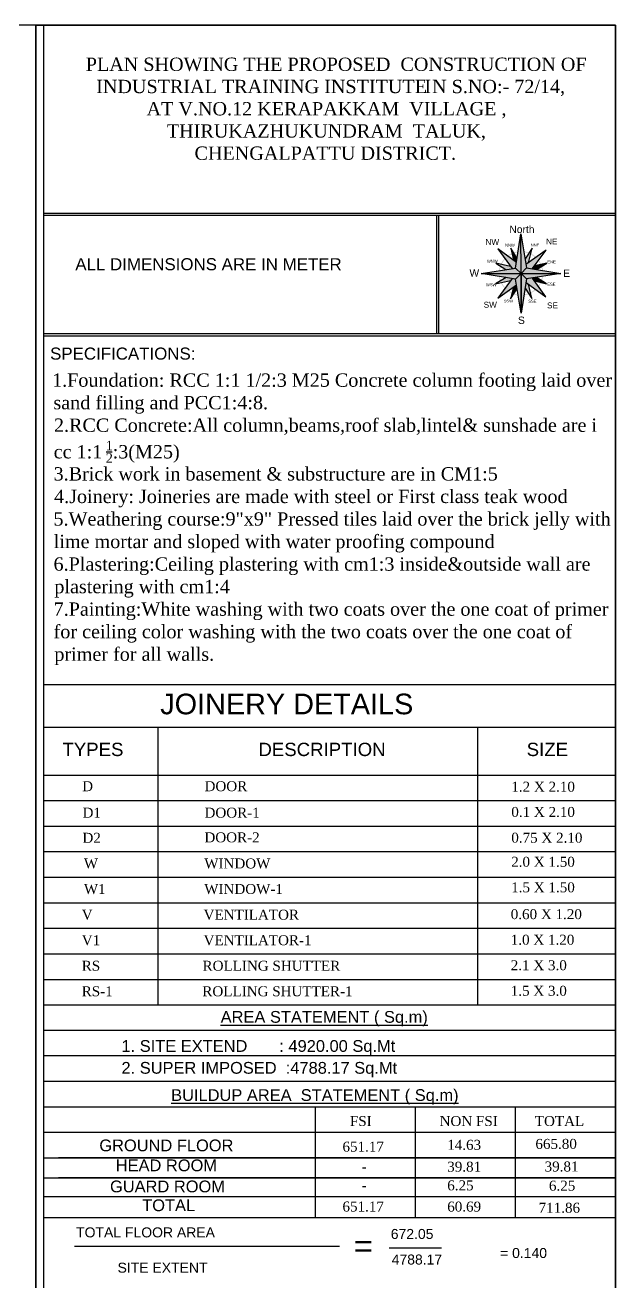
# Model space of a CAD drawing. Header units: metres. Extents: x 0 to 2048, y 111 to 219.
# Drawn here: x 2029.2 to 2047.85, y 164.23 to 203.92 of the extents above; entities that cross this region are included whole.
import ezdxf
from ezdxf.enums import TextEntityAlignment as Align

# ---------------------------------------------------------------- set-up
doc = ezdxf.new("R2010")
doc.units = ezdxf.units.M
doc.header["$LTSCALE"] = 0.5
doc.header["$MEASUREMENT"] = 0
doc.styles.add('AR', font='arial.ttf')
doc.styles.add('arial', font='arial.ttf')
doc.styles.add('HANDD', font='times.ttf', dxfattribs={"height": 6})
doc.styles.add('PKA_Sub Heading', font='times.ttf')
doc.styles.add('RJ', font='arial.ttf')

msp = doc.modelspace()

# ---------------------------------------------------------------- hatches: boundary and pattern name
at = {"lineweight": -3}
h = msp.add_hatch(color=5, dxfattribs=at)
h.paths.add_polyline_path([(2044.85577, 196.77979, 0.03167206), (2044.76713, 196.7741), (2044.68342, 196.24515), (2044.85632, 196.07796)])
h.paths.add_polyline_path([(2044.85535, 197.33152), (2044.76713, 196.7741, -0.03167206), (2044.85577, 196.77979)])
for color, points in [(5, [(2044.85535, 197.33152), (2044.85632, 196.07796), (2045.0308, 196.24835)]), (1, [(2044.7316, 196.54957), (2044.53125, 196.86892), (2044.61461, 196.49654), (2044.71203, 196.42592)]), (1, [(2045.20732, 196.87562), (2044.98465, 196.5333), (2045.01282, 196.35937), (2045.09014, 196.41444)]), (104, [(2044.12508, 196.85138), (2044.57354, 196.22809), (2044.68342, 196.24515), (2044.71203, 196.42592)]), (104, [(2045.64741, 196.81133), (2045.01282, 196.35937), (2045.0308, 196.24835), (2045.21292, 196.21924)]), (5, [(2044.68342, 196.24515), (2043.602, 196.07729), (2044.85632, 196.07796)]), (1, [(2044.52259, 196.29891), (2044.0628, 196.40386), (2044.38159, 196.1983), (2044.57354, 196.22809)]), (5, [(2044.85632, 196.07796), (2044.68678, 195.89915), (2044.85879, 194.81721)]), (5, [(2046.11395, 196.07521), (2044.85632, 196.07796), (2045.03104, 195.90091)]), (1, [(2045.66699, 196.40022), (2045.28452, 196.31682), (2045.21292, 196.21924), (2045.34273, 196.19849)]), (1, [(2044.52339, 195.8494), (2044.57327, 195.91778), (2044.38296, 195.94904), (2044.05278, 195.74765)]), (104, [(2044.68678, 195.89915), (2044.57327, 195.91778), (2044.11929, 195.29547), (2044.71567, 195.71741)]), (1, [(2044.73511, 195.59512), (2044.71567, 195.71741), (2044.61428, 195.64568), (2044.52085, 195.27281)]), (1, [(2045.09338, 195.73435), (2045.01369, 195.79177), (2044.98526, 195.61293), (2045.19607, 195.27961)]), (104, [(2045.21884, 195.93114), (2045.03104, 195.90091), (2045.01369, 195.79177), (2045.64475, 195.33705)]), (1, [(2045.35012, 195.95227), (2045.21884, 195.93114), (2045.28282, 195.8419), (2045.66552, 195.74415)])]:
    msp.add_hatch(color=color, dxfattribs=at).paths.add_polyline_path(points)
h = msp.add_hatch(color=118, dxfattribs=at)
edge = h.paths.add_edge_path(flags=17)
edge.add_arc((2044.85632, 196.07796), 0.67484, 0, 360)
edge = h.paths.add_edge_path()
edge.add_arc((2044.85632, 196.07796), 0.70183, 0, 360)
h = msp.add_hatch(color=5, dxfattribs=at)
h.paths.add_polyline_path([(2044.85632, 196.07796), (2044.15449, 196.07758, 0.03288911), (2044.1606, 195.98555), (2044.68678, 195.89915)])
h.paths.add_polyline_path([(2044.15449, 196.07758), (2043.602, 196.07729), (2044.1606, 195.98555, -0.03288911)])
h = msp.add_hatch(color=5, dxfattribs=at)
h.paths.add_polyline_path([(2045.55274, 196.16492), (2045.0308, 196.24835), (2044.85632, 196.07796), (2045.55814, 196.07643, 0.000546), (2045.55815, 196.07796, 0.03106594)])
h.paths.add_polyline_path([(2045.55274, 196.16492, -0.03161248), (2045.55814, 196.07643), (2046.11395, 196.07521)])
h = msp.add_hatch(color=5, dxfattribs=at)
h.paths.add_polyline_path([(2045.03104, 195.90091), (2044.85632, 196.07796), (2044.85769, 195.37613, 0.03248718), (2044.94859, 195.38222)])
h.paths.add_polyline_path([(2044.94859, 195.38222, -0.03248718), (2044.85769, 195.37613), (2044.85879, 194.81721)])

# ---------------------------------------------------------------- linework, layer by layer
at = {"color": 7, "lineweight": -3}
for p, q in [((2047.83965, 203.91762), (1943.68751, 203.91762)), ((2029.53042, 203.91762), (2029.53042, 138.48062)), ((2029.53042, 138.48062), (2029.53042, 203.91762)), ((2029.53042, 203.91762), (2047.83965, 203.91762)), ((2029.77229, 203.91762), (2029.77229, 138.48062)), ((2047.83965, 203.91762), (2047.83965, 138.48062)), ((2047.83965, 138.48062), (2047.83965, 203.91762)), ((2029.77229, 197.98083), (2047.83965, 197.98083)), ((2029.77229, 197.91172), (2047.83965, 197.91172)), ((2042.18567, 197.91172), (2042.18567, 194.17445)), ((2042.25478, 197.91172), (2042.25478, 194.17445)), ((2029.77229, 194.17445), (2047.83965, 194.17445)), ((2029.77229, 194.10534), (2047.83965, 194.10534)), ((2029.77229, 183.09639), (2047.83965, 183.09639)), ((2030.25113, 168.14596), (2047.83965, 168.14596)), ((2047.83965, 168.14596), (2030.25113, 168.14596)), ((2030.25113, 167.51575), (2047.84548, 167.51575)), ((2047.84548, 167.51575), (2030.25113, 167.51575)), ((2030.7541, 165.35508), (2039.12779, 165.35508)), ((2040.69014, 165.30532), (2042.34371, 165.30532))]:
    msp.add_line(p, q, dxfattribs=at)
at = {"color": 9, "lineweight": -3}
for p, q in [((2044.7316, 196.54957), (2044.53125, 196.86892)), ((2044.53125, 196.86892), (2044.61461, 196.49654)), ((2045.20732, 196.87562), (2044.98465, 196.5333)), ((2045.09014, 196.41444), (2045.20732, 196.87562)), ((2044.71203, 196.42592), (2044.12508, 196.85138)), ((2044.12508, 196.85138), (2044.57354, 196.22809)), ((2045.64741, 196.81133), (2045.01282, 196.35937)), ((2045.21292, 196.21924), (2045.64741, 196.81133)), ((2044.52259, 196.29891), (2044.0628, 196.40386)), ((2044.0628, 196.40386), (2044.38159, 196.1983)), ((2045.66699, 196.40022), (2045.28452, 196.31682)), ((2045.34273, 196.19849), (2045.66699, 196.40022)), ((2044.38296, 195.94904), (2044.05278, 195.74765)), ((2044.05278, 195.74765), (2044.52339, 195.8494)), ((2044.57327, 195.91778), (2044.11929, 195.29547)), ((2044.11929, 195.29547), (2044.71567, 195.71741)), ((2045.01369, 195.79177), (2045.64475, 195.33705)), ((2045.19607, 195.27961), (2045.09338, 195.73435)), ((2045.64475, 195.33705), (2045.21884, 195.93114)), ((2045.28282, 195.8419), (2045.66552, 195.74415)), ((2045.66552, 195.74415), (2045.35012, 195.95227)), ((2044.61428, 195.64568), (2044.52085, 195.27281)), ((2044.52085, 195.27281), (2044.73511, 195.59512)), ((2044.98526, 195.61293), (2045.19607, 195.27961))]:
    msp.add_line(p, q, dxfattribs=at)
at = {"color": 0, "lineweight": -3}
for p, q in [((2031.75491, 190.44465), (2031.94491, 190.44465)), ((2029.77229, 181.74502), (2047.83965, 181.74502)), ((2033.39037, 181.74502), (2033.39037, 172.97506)), ((2043.47864, 181.74502), (2043.47864, 172.97506)), ((2029.77229, 180.2336), (2047.83965, 180.2336)), ((2029.77229, 180.2336), (2047.83965, 180.2336)), ((2029.77229, 179.4271), (2047.83965, 179.4271)), ((2029.77229, 179.4271), (2047.83965, 179.4271)), ((2029.77229, 178.62059), (2047.83965, 178.62059)), ((2029.77229, 177.81409), (2047.83965, 177.81409)), ((2029.77229, 177.00758), (2047.83965, 177.00758)), ((2029.77229, 177.00758), (2047.83965, 177.00758)), ((2029.77229, 176.20108), (2047.83965, 176.20108)), ((2029.77229, 176.20108), (2047.83965, 176.20108)), ((2029.77812, 175.39457), (2047.84548, 175.39457)), ((2029.77812, 175.39457), (2047.84548, 175.39457)), ((2029.77812, 174.58807), (2047.84548, 174.58807)), ((2029.77812, 174.58807), (2047.84548, 174.58807)), ((2029.78394, 173.78157), (2047.85131, 173.78157)), ((2029.78394, 173.78157), (2047.85131, 173.78157)), ((2029.78394, 172.97506), (2047.85131, 172.97506)), ((2029.78394, 172.97506), (2047.85131, 172.97506))]:
    msp.add_line(p, q, dxfattribs=at)
at = {"color": 4, "lineweight": -3, "ltscale": 30}
for p, q in [((2029.77229, 176.20108), (2047.83965, 176.20108)), ((2029.77229, 176.20108), (2047.83965, 176.20108)), ((2029.77812, 174.58807), (2047.84548, 174.58807)), ((2029.77812, 174.58807), (2047.84548, 174.58807)), ((2029.78394, 172.97506), (2047.85131, 172.97506)), ((2029.78394, 172.97506), (2047.85131, 172.97506))]:
    msp.add_line(p, q, dxfattribs=at)
at = {"lineweight": -3}
for p, q in [((2029.77229, 176.20108), (2047.78261, 176.20108)), ((2029.77811, 176.20108), (2047.78844, 176.20108)), ((2029.77811, 176.20108), (2046.96044, 176.20108)), ((2029.77812, 174.58807), (2047.78844, 174.58807)), ((2029.78394, 174.58807), (2047.79427, 174.58807)), ((2029.78394, 174.58807), (2046.96627, 174.58807)), ((2029.78394, 172.97506), (2047.79427, 172.97506)), ((2029.78977, 172.97506), (2047.8001, 172.97506)), ((2029.78977, 172.97506), (2046.9721, 172.97506)), ((2029.78977, 172.17848), (2047.83965, 172.17848)), ((2029.78977, 171.37198), (2047.83965, 171.37198)), ((2029.78977, 170.56547), (2047.83965, 170.56547)), ((2029.77812, 169.75897), (2047.828, 169.75897)), ((2029.77812, 168.95246), (2047.828, 168.95246)), ((2029.77812, 168.14596), (2047.828, 168.14596)), ((2029.77812, 167.51575), (2047.828, 167.51575)), ((2029.77812, 166.92548), (2047.828, 166.92548)), ((2029.77812, 166.25533), (2047.828, 166.25533))]:
    msp.add_line(p, q, dxfattribs=at)
at = {"color": 2, "lineweight": -3, "ltscale": 2}
for p, q in [((2038.35863, 169.75897), (2038.35863, 168.14596)), ((2041.51509, 169.75897), (2041.51509, 168.14596)), ((2044.67154, 169.75897), (2044.67154, 168.14596)), ((2038.35863, 168.49855), (2038.35863, 166.25533)), ((2041.51509, 168.49855), (2041.51509, 166.25533)), ((2044.67154, 168.49855), (2044.67154, 166.25533))]:
    msp.add_line(p, q, dxfattribs=at)
at = {"color": 9, "lineweight": -3}
for points in [[(2043.602, 196.07729), (2044.68342, 196.24515), (2044.85535, 197.33152), (2045.0308, 196.24835), (2046.11395, 196.07521), (2045.03104, 195.90091), (2044.85879, 194.81721), (2044.68678, 195.89915), (2043.602, 196.07729)], [(2044.85632, 196.07796), (2044.85535, 197.33152)], [(2043.602, 196.07729), (2044.85632, 196.07796), (2044.68342, 196.24515)], [(2044.85879, 194.81721), (2044.85632, 196.07796), (2044.68678, 195.89915)], [(2044.85632, 196.07796), (2045.0308, 196.24835)], [(2044.85632, 196.07796), (2046.11395, 196.07521)], [(2044.85632, 196.07796), (2045.03104, 195.90091)], [(2044.85632, 196.07796), (2044.85879, 194.81721)]]:
    msp.add_lwpolyline(points, dxfattribs=at)

# ---------------------------------------------------------------- texts
at = {"color": 0, "lineweight": -3}
for s, height, style, p in [('PLAN SHOWING THE PROPOSED  CONSTRUCTION OF', 0.420645, 'PKA_Sub Heading', (2031.11193, 202.47141)), ('INDUSTRIAL TRAINING INSTITUTE ', 0.420645, 'PKA_Sub Heading', (2031.44069, 201.76988)), ('I', 0.42064, 'PKA_Sub Heading', (2041.80821, 201.76988)), ('N S.NO:- 72/14,', 0.420645, 'PKA_Sub Heading', (2042.04849, 201.76988)), ('AT V.NO.12 KERAPAKKAM  VILLAGE ,', 0.420645, 'PKA_Sub Heading', (2033.03217, 201.06751)), ('THIRUKAZHUKUNDRAM  TALUK,', 0.420645, 'PKA_Sub Heading', (2033.6718, 200.36553)), ('CHENGALPATTU DISTRICT.', 0.420645, 'PKA_Sub Heading', (2034.54667, 199.66385)), ('1.Foundation: RCC 1:1 1/2:3 M25 Concrete column footing laid over', 0.420645, 'PKA_Sub Heading', (2030.04776, 192.49666)), ('sand filling and PCC1:4:8.', 0.420645, 'PKA_Sub Heading', (2030.09022, 191.78497)), ('2.RCC Concrete:All column,beams,roof slab,lintel& sunshade are i', 0.420645, 'PKA_Sub Heading', (2030.1072, 191.07328)), ('cc 1:1 ', 0.420645, 'PKA_Sub Heading', (2030.09932, 190.23433)), ('1', 0.29445, 'PKA_Sub Heading', (2031.74227, 190.49373)), (':3(M25)', 0.420645, 'PKA_Sub Heading', (2031.96041, 190.23433)), ('2', 0.29445, 'PKA_Sub Heading', (2031.74556, 190.10176)), ('3.Brick work in basement & substructure are in CM1:5', 0.4206445, 'PKA_Sub Heading', (2030.09537, 189.5356)), ('4.Joinery: Joineries are made with steel or First class teak wood', 0.4206445, 'PKA_Sub Heading', (2030.11084, 188.82391)), ('5.Weathering course:9"x9" Pressed tiles laid over the brick jelly with', 0.4206445, 'PKA_Sub Heading', (2030.09083, 188.11207)), ('lime mortar and sloped with water proofing compound', 0.4206445, 'PKA_Sub Heading', (2030.10205, 187.40023)), ('6.Plastering:Ceiling plastering with cm1:3 inside&outside wall are', 0.4206445, 'PKA_Sub Heading', (2030.09386, 186.68854)), ('plastering with cm1:4', 0.4206445, 'PKA_Sub Heading', (2030.12055, 185.97685)), ('7.Painting:White washing with two coats over the one coat of primer', 0.4206445, 'PKA_Sub Heading', (2030.0975, 185.26516)), ('for ceiling color washing with the two coats over the one coat of', 0.4206445, 'PKA_Sub Heading', (2030.09659, 184.55347)), ('primer for all walls.', 0.4206445, 'PKA_Sub Heading', (2030.12055, 183.84178)), ('TYPES', 0.420645, 'AR', (2030.37536, 180.83318)), ('DESCRIPTION', 0.4206449, 'AR', (2036.56394, 180.83318)), ('SIZE', 0.420645, 'AR', (2045.03514, 180.83318))]:
    msp.add_text(s, height=height, dxfattribs=dict(at, style=style)).set_placement(p)
at = {"color": 1, "lineweight": -3, "style": 'arial'}
for s, p in [('North', (2044.48793, 197.35284)), ('W', (2043.22869, 195.9739)), ('E', (2046.1878, 195.96425)), ('S', (2044.75922, 194.48066))]:
    msp.add_text(s, height=0.2326, dxfattribs=at).set_placement(p)
at = {"color": 5, "lineweight": -3, "style": 'arial'}
for s, p in [('NW', (2043.73353, 196.97592)), ('NE', (2045.6447, 196.99051)), ('SW', (2043.67618, 194.99464)), ('SE', (2045.67731, 194.97303))]:
    msp.add_text(s, height=0.18608, dxfattribs=at).set_placement(p)
at = {"color": 6, "lineweight": -3, "style": 'arial'}
for s, p in [('NNW', (2044.3505, 196.92364)), ('NNE', (2045.16288, 196.92658)), ('WNW', (2043.77973, 196.41251)), ('ENE', (2045.69007, 196.39179)), ('WSW', (2043.74899, 195.67301)), ('ESE', (2045.68611, 195.68847)), ('SSW', (2044.30955, 195.15827)), ('SSE', (2045.08471, 195.15145))]:
    msp.add_text(s, height=0.09304, dxfattribs=at).set_placement(p)
at = {"color": 7, "lineweight": -3, "style": 'AR'}
for s, height, p in [('ALL DIMENSIONS ARE IN METER', 0.3816303, (2034.98749, 196.36689)), ('SPECIFICATIONS:', 0.3816303, (2032.28021, 193.54423)), ('%%UAREA STATEMENT ( Sq.m)', 0.37125, (2038.64181, 172.55009)), ('1. SITE EXTEND       : 4920.00 Sq.Mt', 0.37125, (2036.56206, 171.62402)), ('2. SUPER IMPOSED  :4788.17 Sq.Mt', 0.37125, (2036.59207, 170.93366)), ('%%UBUILDUP AREA  STATEMENT ( Sq.m)', 0.37125, (2038.34608, 170.08054)), ('GROUND FLOOR ', 0.37125, (2033.72919, 168.53704)), ('HEAD ROOM ', 0.37125, (2033.72919, 167.90683)), ('GUARD ROOM', 0.37125, (2033.6922, 167.24134)), ('TOTAL', 0.37125, (2033.72919, 166.64642))]:
    msp.add_text(s, height=height, dxfattribs=at).set_placement(p, align=Align.MIDDLE)
at = {"lineweight": -3, "style": 'RJ'}
for s, height, p in [('JOINERY DETAILS', 0.6515837, (2033.46393, 182.15259)), ('=', 0.73842, (2039.57808, 164.996))]:
    msp.add_text(s, height=height, dxfattribs=at).set_placement(p)
at = {"color": 7, "lineweight": -3}
for s, height, style, p in [('D', 0.31498, 'HANDD', (2030.99724, 179.72445)), ('DOOR', 0.314977, 'HANDD', (2034.86219, 179.72445)), ('1.2 X 2.10', 0.314977, 'HANDD', (2044.54953, 179.70851)), ('D1', 0.314977, 'HANDD', (2031.00976, 178.88794)), ('DOOR-1', 0.314977, 'HANDD', (2034.8613, 178.88813)), ('0.1 X 2.10', 0.314977, 'HANDD', (2044.54953, 178.91072)), ('D2', 0.314977, 'HANDD', (2031.00723, 178.09433)), ('DOOR-2', 0.314977, 'HANDD', (2034.85868, 178.10866)), ('0.75 X 2.10', 0.3149769, 'HANDD', (2044.54953, 178.0978)), ('W', 0.31498, 'HANDD', (2031.05205, 177.28483)), (' WINDOW', 0.314977, 'HANDD', (2034.73526, 177.28479)), ('2.0 X 1.50', 0.314977, 'HANDD', (2044.54633, 177.33694)), ('W1', 0.314977, 'HANDD', (2031.05205, 176.47833)), (' WINDOW-1', 0.314977, 'HANDD', (2034.73526, 176.47828)), ('1.5 X 1.50', 0.314977, 'HANDD', (2044.54633, 176.53044)), ('V', 0.31498, 'HANDD', (2030.98499, 175.66667)), ('VENTILATOR', 0.314977, 'HANDD', (2034.83264, 175.66667)), ('0.60 X 1.20', 0.3149769, 'HANDD', (2044.53209, 175.68258)), ('V1', 0.314977, 'HANDD', (2030.98499, 174.86017)), ('VENTILATOR-1', 0.3149769, 'HANDD', (2034.83264, 174.86017)), ('1.0 X 1.20', 0.314977, 'HANDD', (2044.53209, 174.87608)), ('RS', 0.314977, 'HANDD', (2030.98499, 174.05366)), ('ROLLING SHUTTER', 0.3149769, 'HANDD', (2034.8, 174.05366)), ('2.1 X 3.0', 0.314977, 'HANDD', (2044.53209, 174.06957)), ('RS-1', 0.314977, 'HANDD', (2030.98499, 173.24716)), ('ROLLING SHUTTER-1', 0.3149769, 'HANDD', (2034.79372, 173.24716)), ('1.5 X 3.0', 0.314977, 'HANDD', (2044.53209, 173.26307)), ('FSI', 0.314977, 'HANDD', (2039.45225, 169.14942)), ('NON FSI', 0.314977, 'HANDD', (2042.28498, 169.14942)), ('TOTAL', 0.314977, 'HANDD', (2045.29171, 169.14942)), ('14.63', 0.314977, 'HANDD', (2042.52622, 168.39842)), ('665.80', 0.314977, 'HANDD', (2045.31185, 168.42742)), ('651.17', 0.314977, 'HANDD', (2039.2183, 168.34041)), ('39.81', 0.314977, 'HANDD', (2042.52622, 167.70795)), ('39.81', 0.314977, 'HANDD', (2045.60165, 167.71327)), ('-', 0.31498, 'HANDD', (2039.82329, 167.7102)), ('-', 0.31498, 'HANDD', (2039.82329, 167.11993)), ('6.25', 0.314977, 'HANDD', (2042.52622, 167.11768)), ('6.25', 0.314977, 'HANDD', (2045.73786, 167.10842)), ('651.17', 0.314977, 'HANDD', (2039.2183, 166.44915)), ('60.69', 0.314977, 'HANDD', (2042.52622, 166.44753)), ('711.86', 0.314977, 'HANDD', (2045.41211, 166.41141)), ('TOTAL FLOOR AREA', 0.3154837, 'AR', (2030.80747, 165.63249)), ('672.05', 0.315484, 'AR', (2040.74351, 165.58273)), ('= 0.140', 0.315484, 'AR', (2044.19531, 164.98051)), ('SITE EXTENT', 0.3154837, 'AR', (2032.11559, 164.5174)), ('4788.17', 0.315484, 'AR', (2040.77266, 164.77565))]:
    msp.add_text(s, height=height, dxfattribs=dict(at, style=style)).set_placement(p)

doc.saveas('drawing.dxf')
